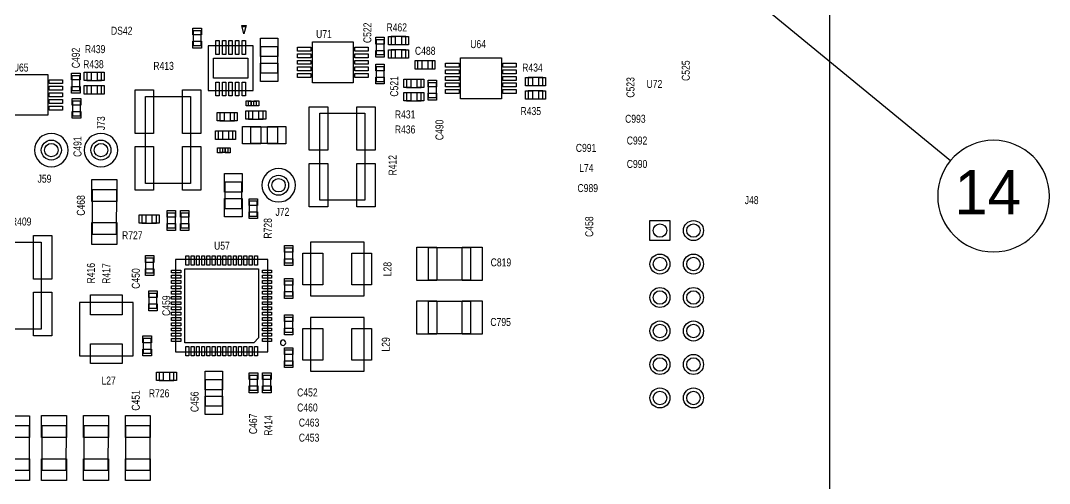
# Model space of a CAD drawing. Extents: x -13164 to 30582, y -10288 to 18382.
# Drawn here: x -2535 to 2070, y -766 to 1308 of the extents above; entities that cross this region are included whole.
import ezdxf
from ezdxf.enums import TextEntityAlignment as Align

# ---------------------------------------------------------------- set-up
doc = ezdxf.new("R2010")
doc.units = 0
doc.layers.add('DF_ASSEMBLY_NOTES', color=2, linetype='CONTINUOUS')

# ---------------------------------------------------------------- blocks, each defined once
blk = doc.blocks.new('FIGURE_CIRCLE')
blk.add_circle((0, 0), 0.5)
blk = doc.blocks.new('FIGURE_SQUARE')
blk.add_lwpolyline([(-0.5, -0.5), (-0.5, 0.5), (0.5, 0.5), (0.5, -0.5)], close=True)

msp = doc.modelspace()

# ---------------------------------------------------------------- linework, layer by layer
at = {"layer": 'DF_ASSEMBLY_NOTES'}
for points in [[(-10724.7765, 14363.0372), (-10724.7765, -3353.4988), (1086.2415, -3353.4988), (1086.2415, 14363.0372), (-10724.7765, 14363.0372)], [(712.0581, 1433.8724), (1626.8235, 680.5362)], [(-1726.92, 1196.7677), (-1726.92, 1262.7677), (-1762.92, 1262.7677), (-1762.92, 1196.7677), (-1726.92, 1196.7677)], [(-1535.2515, 1248.3242), (-1544.6295, 1285.8242), (-1525.8795, 1285.8242), (-1535.2515, 1248.3242)], [(-1543.5483, 1281.5012), (-1526.9598, 1281.5012)], [(-1536.0459, 1251.5012), (-1534.4574, 1251.5012)], [(-1229.0025, 1212.5912), (-1046.0025, 1212.5912), (-1046.0025, 1029.5912), (-1229.0025, 1029.5912), (-1229.0025, 1212.5912)], [(-908.0025, 1155.6092), (-908.0025, 1221.6092), (-944.0025, 1221.6092), (-944.0025, 1155.6092), (-908.0025, 1155.6092)], [(-876.5025, 1200.6092), (-810.5025, 1200.6092), (-810.5025, 1236.6092), (-876.5025, 1236.6092), (-876.5025, 1200.6092)], [(-1695.3135, 994.3757), (-1494.5265, 994.3757), (-1494.5265, 1195.1627), (-1695.3135, 1195.1627), (-1695.3135, 994.3757)], [(-1385.67, 1192.2692), (-1385.67, 1072.2692), (-1459.17, 1072.2692), (-1459.17, 1192.2692), (-1385.67, 1192.2692)], [(-876.5025, 1140.6092), (-810.5025, 1140.6092), (-810.5025, 1176.6092), (-876.5025, 1176.6092), (-876.5025, 1140.6092)], [(-691.92, 1127.7692), (-757.92, 1127.7692), (-757.92, 1091.7692), (-691.92, 1091.7692), (-691.92, 1127.7692)], [(-383.1, 957.7292), (-566.1, 957.7292), (-566.1, 1140.7292), (-383.1, 1140.7292), (-383.1, 957.7292)], [(-2596.74, 1066.8092), (-2413.74, 1066.8092), (-2413.74, 883.8092), (-2596.74, 883.8092), (-2596.74, 1066.8092)], [(-2269.7415, 994.8107), (-2269.7415, 1060.8107), (-2305.7415, 1060.8107), (-2305.7415, 994.8107), (-2269.7415, 994.8107)], [(-2238.2415, 1039.8077), (-2172.2415, 1039.8077), (-2172.2415, 1075.8077), (-2238.2415, 1075.8077), (-2238.2415, 1039.8077)], [(-908.004, 1035.6107), (-908.004, 1101.6107), (-944.004, 1101.6107), (-944.004, 1035.6107), (-908.004, 1035.6107)], [(-2238.2415, 979.8092), (-2172.2415, 979.8092), (-2172.2415, 1015.8092), (-2238.2415, 1015.8092), (-2238.2415, 979.8092)], [(-741.5985, 1044.7292), (-807.5985, 1044.7292), (-807.5985, 1008.7292), (-741.5985, 1008.7292), (-741.5985, 1044.7292)], [(-710.0985, 1029.7277), (-710.0985, 963.7277), (-674.0985, 963.7277), (-674.0985, 1029.7277), (-710.0985, 1029.7277)], [(-196.92, 1052.7692), (-262.92, 1052.7692), (-262.92, 1016.7692), (-196.92, 1016.7692), (-196.92, 1052.7692)], [(-1975.74, 577.8092), (-1975.74, 967.8092), (-1774.74, 967.8092), (-1774.74, 577.8092), (-1975.74, 577.8092)], [(-741.5985, 984.7307), (-807.5985, 984.7307), (-807.5985, 948.7307), (-741.5985, 948.7307), (-741.5985, 984.7307)], [(-196.92, 992.7692), (-262.92, 992.7692), (-262.92, 956.7692), (-196.92, 956.7692), (-196.92, 992.7692)], [(-2266.92, 881.7692), (-2266.92, 947.7692), (-2302.92, 947.7692), (-2302.92, 881.7692), (-2266.92, 881.7692)], [(-1516.17, 928.2692), (-1478.67, 928.2692), (-1478.67, 946.2692), (-1516.17, 946.2692), (-1516.17, 928.2692)], [(-1504.17, 928.2692), (-1490.67, 928.2692), (-1490.67, 946.2692), (-1504.17, 946.2692), (-1504.17, 928.2692)], [(-1576.92, 895.2692), (-1642.92, 895.2692), (-1642.92, 859.2692), (-1576.92, 859.2692), (-1576.92, 895.2692)], [(-1515.42, 866.7692), (-1449.42, 866.7692), (-1449.42, 902.7692), (-1515.42, 902.7692), (-1515.42, 866.7692)], [(-1195.74, 502.8092), (-1195.74, 892.8092), (-994.74, 892.8092), (-994.74, 502.8092), (-1195.74, 502.8092)], [(-1504.92, 831.5192), (-1384.92, 831.5192), (-1384.92, 758.0192), (-1504.92, 758.0192), (-1504.92, 831.5192)], [(-1650.42, 776.7692), (-1584.42, 776.7692), (-1584.42, 812.7692), (-1650.42, 812.7692), (-1650.42, 776.7692)], [(-1643.67, 718.2692), (-1606.17, 718.2692), (-1606.17, 736.2692), (-1643.67, 736.2692), (-1643.67, 718.2692)], [(-1631.67, 718.2692), (-1618.17, 718.2692), (-1618.17, 736.2692), (-1631.67, 736.2692), (-1631.67, 718.2692)], [(-1619.49, 465.3122), (-1619.49, 585.3122), (-1545.99, 585.3122), (-1545.99, 465.3122), (-1619.49, 465.3122)], [(-2106.24, 550.8092), (-2106.99, 349.8092), (-2213.49, 349.8092), (-2213.49, 550.8092), (-2106.99, 550.8092)], [(-1475.7765, 432.5012), (-1475.7765, 498.5012), (-1511.7765, 498.5012), (-1511.7765, 432.5012), (-1475.7765, 432.5012)], [(-1926.9896, 436.7735), (-1992.9896, 436.7735), (-1992.9896, 400.7735), (-1926.9896, 400.7735), (-1926.9896, 436.7735)], [(-1842.24, 379.8092), (-1842.24, 445.8092), (-1878.24, 445.8092), (-1878.24, 379.8092), (-1842.24, 379.8092)], [(-1782.24, 379.8092), (-1782.24, 445.8092), (-1818.24, 445.8092), (-1818.24, 379.8092), (-1782.24, 379.8092)], [(-2643.24, -74.6908), (-2643.24, 315.3092), (-2442.24, 315.3092), (-2442.24, -74.6908), (-2643.24, -74.6908)], [(-1317.24, 222.3107), (-1317.24, 288.3107), (-1353.24, 288.3107), (-1353.24, 222.3107), (-1317.24, 222.3107)], [(-997.74, 315.3092), (-1237.74, 315.3092), (-1237.74, 75.3092), (-997.74, 75.3092), (-997.74, 315.3092)], [(-709.74, 144.3092), (-709.74, 291.3092), (-520.74, 291.3092), (-520.74, 144.3092), (-709.74, 144.3092)], [(-1939.74, 177.3107), (-1939.74, 243.3107), (-1975.74, 243.3107), (-1975.74, 177.3107), (-1939.74, 177.3107)], [(-1841.94, -176.3893), (-1428.5415, -176.3893), (-1428.5415, 237.0077), (-1841.94, 237.0077), (-1841.94, -176.3893)], [(-1800.6, 195.6692), (-1469.88, 195.6692), (-1469.88, -113.1943), (-1491.7365, -135.0508), (-1800.6, -135.0508), (-1800.6, 195.6692)], [(-1353.24, 141.0257), (-1353.24, 75.0257), (-1317.24, 75.0257), (-1317.24, 141.0257), (-1353.24, 141.0257)], [(-1960.74, 85.8107), (-1960.74, 19.8107), (-1924.74, 19.8107), (-1924.74, 85.8107), (-1960.74, 85.8107)], [(-709.74, -95.6908), (-709.74, 51.3092), (-520.74, 51.3092), (-520.74, -95.6908), (-709.74, -95.6908)], [(-2031.24, -194.6908), (-2031.24, 45.3092), (-2271.24, 45.3092), (-2271.24, -194.6908), (-2031.24, -194.6908)], [(-1317.24, -87.9073), (-1317.24, -21.9073), (-1353.24, -21.9073), (-1353.24, -87.9073), (-1317.24, -87.9073)], [(-997.74, -22.1908), (-1237.74, -22.1908), (-1237.74, -262.1908), (-997.74, -262.1908), (-997.74, -22.1908)], [(-1986.24, -116.6908), (-1986.24, -182.6908), (-1950.24, -182.6908), (-1950.24, -116.6908), (-1986.24, -116.6908)], [(-1353.24, -169.1923), (-1353.24, -235.1923), (-1317.24, -235.1923), (-1317.24, -169.1923), (-1353.24, -169.1923)], [(-1914.6909, -304.2799), (-1848.6909, -304.2799), (-1848.6909, -268.2799), (-1914.6909, -268.2799), (-1914.6909, -304.2799)], [(-1706.67, -420.2308), (-1706.67, -300.2308), (-1633.17, -300.2308), (-1633.17, -420.2308), (-1706.67, -420.2308)], [(-1510.74, -281.6893), (-1510.74, -347.6893), (-1474.74, -347.6893), (-1474.74, -281.6893), (-1510.74, -281.6893)], [(-1450.74, -281.6893), (-1450.74, -347.6893), (-1414.74, -347.6893), (-1414.74, -281.6893), (-1450.74, -281.6893)], [(-2496.42, -506.8528), (-2497.17, -707.8528), (-2603.67, -707.8528), (-2603.67, -506.8528), (-2497.17, -506.8528)], [(-2331.24, -506.6908), (-2331.99, -707.6908), (-2438.49, -707.6908), (-2438.49, -506.6908), (-2331.99, -506.6908)], [(-2143.74, -506.6908), (-2144.49, -707.6908), (-2250.99, -707.6908), (-2250.99, -506.6908), (-2144.49, -506.6908)], [(-1956.24, -506.6908), (-1956.99, -707.6908), (-2063.49, -707.6908), (-2063.49, -506.6908), (-1956.99, -506.6908)]]:
    msp.add_lwpolyline(points, dxfattribs=at)
for points in [[(-2322.42, 727.8077, 1), (-2472.42, 727.8077, 1), (-2322.42, 727.8077)], [(-2100.24, 727.8092, 1), (-2250.24, 727.8092, 1), (-2100.24, 727.8092)], [(2069.806, 521.6094, 1), (1569.806, 521.6094, 1), (2069.806, 521.6094)], [(-1305.2385, 570.3092, 1), (-1455.2385, 570.3092, 1), (-1305.2385, 570.3092)], [(-1348.557, -135.1942, 1), (-1372.2024, -135.1942, 1), (-1348.557, -135.1942)]]:
    msp.add_lwpolyline(points, format="xyb", dxfattribs=at)

# ---------------------------------------------------------------- block references
for name, p, xscale, yscale in [('FIGURE_SQUARE', (-1744.92, 1259.3012), 37.8015, 30.1185), ('FIGURE_SQUARE', (-1744.92, 1200.2342), 37.8015, 30.1185), ('FIGURE_SQUARE', (-1653.975, 1187.7872), 14.7585, 62.0085), ('FIGURE_SQUARE', (-1624.4535, 1187.7872), 14.7585, 62.0085), ('FIGURE_SQUARE', (-1594.92, 1187.7872), 14.7585, 62.0085), ('FIGURE_SQUARE', (-1565.3865, 1187.7872), 14.7585, 62.0085), ('FIGURE_SQUARE', (-1535.865, 1187.7872), 14.7585, 62.0085), ('FIGURE_SQUARE', (-1422.42, 1188.1472), 77.9535, 82.677), ('FIGURE_SQUARE', (-926.0025, 1218.1427), 37.8015, 30.1185), ('FIGURE_SQUARE', (-873.036, 1218.6092), 30.1185, 37.8015), ('FIGURE_SQUARE', (-813.969, 1218.6092), 30.1185, 37.8015), ('FIGURE_SQUARE', (-1265.7525, 1180.1942), 60.2415, 17.7165), ('FIGURE_SQUARE', (-1265.7525, 1150.6427), 60.2415, 17.7165), ('FIGURE_SQUARE', (-1009.2525, 1180.1942), 60.2415, 17.7165), ('FIGURE_SQUARE', (-1009.2525, 1150.6427), 60.2415, 17.7165), ('FIGURE_SQUARE', (-926.0025, 1159.0757), 37.8015, 30.1185), ('FIGURE_SQUARE', (-873.036, 1158.6092), 30.1185, 37.8015), ('FIGURE_SQUARE', (-813.969, 1158.6092), 30.1185, 37.8015), ('FIGURE_SQUARE', (-1594.92, 1094.7692), 153.537, 88.5885), ('FIGURE_SQUARE', (-1422.42, 1076.3912), 77.9535, 82.677), ('FIGURE_SQUARE', (-1265.7525, 1121.0912), 60.2415, 17.7165), ('FIGURE_SQUARE', (-1009.2525, 1121.0912), 60.2415, 17.7165), ('FIGURE_SQUARE', (-926.004, 1098.1442), 37.8015, 30.1185), ('FIGURE_SQUARE', (-754.4535, 1109.7692), 30.1185, 37.8015), ('FIGURE_SQUARE', (-695.3865, 1109.7692), 30.1185, 37.8015), ('FIGURE_SQUARE', (-602.85, 1108.3322), 60.2415, 17.7165), ('FIGURE_SQUARE', (-346.35, 1108.3322), 60.2415, 17.7165), ('FIGURE_SQUARE', (-2287.7415, 1057.3442), 37.8015, 30.1185), ('FIGURE_SQUARE', (-2234.775, 1057.8077), 30.1185, 37.8015), ('FIGURE_SQUARE', (-2175.708, 1057.8077), 30.1185, 37.8015), ('FIGURE_SQUARE', (-1265.7525, 1091.5397), 60.2415, 17.7165), ('FIGURE_SQUARE', (-1265.7525, 1061.9882), 60.2415, 17.7165), ('FIGURE_SQUARE', (-1009.2525, 1091.5397), 60.2415, 17.7165), ('FIGURE_SQUARE', (-1009.2525, 1061.9882), 60.2415, 17.7165), ('FIGURE_SQUARE', (-602.85, 1078.7807), 60.2415, 17.7165), ('FIGURE_SQUARE', (-346.35, 1078.7807), 60.2415, 17.7165), ('FIGURE_SQUARE', (-2376.99, 1034.4122), 60.2415, 17.7165), ('FIGURE_SQUARE', (-2376.99, 1004.8607), 60.2415, 17.7165), ('FIGURE_SQUARE', (-2287.7415, 998.2772), 37.8015, 30.1185), ('FIGURE_SQUARE', (-2234.775, 997.8092), 30.1185, 37.8015), ('FIGURE_SQUARE', (-2175.708, 997.8092), 30.1185, 37.8015), ('FIGURE_SQUARE', (-1653.975, 1001.7512), 14.7585, 62.0085), ('FIGURE_SQUARE', (-1624.4535, 1001.7512), 14.7585, 62.0085), ('FIGURE_SQUARE', (-1594.92, 1001.7512), 14.7585, 62.0085), ('FIGURE_SQUARE', (-1565.3865, 1001.7512), 14.7585, 62.0085), ('FIGURE_SQUARE', (-1535.865, 1001.7512), 14.7585, 62.0085), ('FIGURE_SQUARE', (-926.004, 1039.0772), 37.8015, 30.1185), ('FIGURE_SQUARE', (-804.132, 1026.7292), 30.1185, 37.8015), ('FIGURE_SQUARE', (-745.065, 1026.7292), 30.1185, 37.8015), ('FIGURE_SQUARE', (-692.0985, 1026.2612), 37.8015, 30.1185), ('FIGURE_SQUARE', (-602.85, 1049.2292), 60.2415, 17.7165), ('FIGURE_SQUARE', (-602.85, 1019.6777), 60.2415, 17.7165), ('FIGURE_SQUARE', (-346.35, 1049.2292), 60.2415, 17.7165), ('FIGURE_SQUARE', (-346.35, 1019.6777), 60.2415, 17.7165), ('FIGURE_SQUARE', (-259.4535, 1034.7692), 30.1185, 37.8015), ('FIGURE_SQUARE', (-200.3865, 1034.7692), 30.1185, 37.8015), ('FIGURE_SQUARE', (-2376.99, 975.3092), 60.2415, 17.7165), ('FIGURE_SQUARE', (-1981.545, 899.7842), 82.677, 194.8815), ('FIGURE_SQUARE', (-1768.935, 899.7842), 82.677, 194.8815), ('FIGURE_SQUARE', (-804.132, 966.7307), 30.1185, 37.8015), ('FIGURE_SQUARE', (-745.065, 966.7307), 30.1185, 37.8015), ('FIGURE_SQUARE', (-692.0985, 967.1942), 37.8015, 30.1185), ('FIGURE_SQUARE', (-602.85, 990.1262), 60.2415, 17.7165), ('FIGURE_SQUARE', (-346.35, 990.1262), 60.2415, 17.7165), ('FIGURE_SQUARE', (-259.4535, 974.7692), 30.1185, 37.8015), ('FIGURE_SQUARE', (-200.3865, 974.7692), 30.1185, 37.8015), ('FIGURE_SQUARE', (-2376.99, 945.7577), 60.2415, 17.7165), ('FIGURE_SQUARE', (-2376.99, 916.2062), 60.2415, 17.7165), ('FIGURE_SQUARE', (-2284.92, 944.3027), 37.8015, 30.1185), ('FIGURE_SQUARE', (-1514.67, 937.2692), 22.4415, 22.4415), ('FIGURE_SQUARE', (-1480.17, 937.2692), 22.4415, 22.4415), ('FIGURE_SQUARE', (-1201.545, 824.7842), 82.677, 194.8815), ('FIGURE_SQUARE', (-988.935, 824.7842), 82.677, 194.8815), ('FIGURE_SQUARE', (-2284.92, 885.2357), 37.8015, 30.1185), ('FIGURE_SQUARE', (-1639.4535, 877.2692), 30.1185, 37.8015), ('FIGURE_SQUARE', (-1580.3865, 877.2692), 30.1185, 37.8015), ('FIGURE_SQUARE', (-1511.9535, 884.7692), 30.1185, 37.8015), ('FIGURE_SQUARE', (-1452.8865, 884.7692), 30.1185, 37.8015), ('FIGURE_SQUARE', (-1500.798, 794.7692), 82.677, 77.9535), ('FIGURE_SQUARE', (-1389.042, 794.7692), 82.677, 77.9535), ('FIGURE_SQUARE', (-1646.9535, 794.7692), 30.1185, 37.8015), ('FIGURE_SQUARE', (-1587.8865, 794.7692), 30.1185, 37.8015), ('FIGURE_CIRCLE', (-2397.42, 727.8092), 89.7585, 89.7585), ('FIGURE_CIRCLE', (-2397.42, 727.8092), 60.2415, 60.2415), ('FIGURE_CIRCLE', (-2175.24, 727.8092), 89.7585, 89.7585), ('FIGURE_CIRCLE', (-2175.24, 727.8092), 60.2415, 60.2415), ('FIGURE_SQUARE', (-1981.545, 645.8342), 82.677, 194.8815), ('FIGURE_SQUARE', (-1768.935, 645.8342), 82.677, 194.8815), ('FIGURE_SQUARE', (-1642.17, 727.2692), 22.4415, 22.4415), ('FIGURE_SQUARE', (-1607.67, 727.2692), 22.4415, 22.4415), ('FIGURE_SQUARE', (-1201.545, 570.8342), 82.677, 194.8815), ('FIGURE_SQUARE', (-988.935, 570.8342), 82.677, 194.8815), ('FIGURE_SQUARE', (-1582.74, 581.1902), 77.9535, 82.677), ('FIGURE_CIRCLE', (-1380.24, 570.3092), 89.7585, 89.7585), ('FIGURE_CIRCLE', (-1380.24, 570.3092), 60.2415, 60.2415), ('FIGURE_SQUARE', (-2160.24, 546.6872), 111.03, 97.4415), ('FIGURE_SQUARE', (-1582.74, 469.4342), 77.9535, 82.677), ('FIGURE_SQUARE', (-1493.7765, 495.0347), 37.8015, 30.1185), ('FIGURE_SQUARE', (-1989.5231, 418.7735), 30.1185, 37.8015), ('FIGURE_SQUARE', (-1930.4561, 418.7735), 30.1185, 37.8015), ('FIGURE_SQUARE', (-1860.24, 442.3427), 37.8015, 30.1185), ('FIGURE_SQUARE', (-1800.24, 442.3427), 37.8015, 30.1185), ('FIGURE_SQUARE', (-1493.7765, 435.9677), 37.8015, 30.1185), ('FIGURE_SQUARE', (-2160.24, 353.9312), 111.03, 97.4415), ('FIGURE_SQUARE', (-1860.24, 383.2757), 37.8015, 30.1185), ('FIGURE_SQUARE', (-1800.24, 383.2757), 37.8015, 30.1185), ('FIGURE_SQUARE', (326.58, 367.2692), 89.7585, 89.7585), ('FIGURE_CIRCLE', (326.58, 367.2692), 60.2415, 60.2415), ('FIGURE_CIRCLE', (476.58, 367.2692), 89.7585, 89.7585), ('FIGURE_CIRCLE', (476.58, 367.2692), 60.2415, 60.2415), ('FIGURE_SQUARE', (-2436.435, 247.2842), 82.677, 194.8815), ('FIGURE_SQUARE', (-1335.24, 284.8442), 37.8015, 30.1185), ('FIGURE_SQUARE', (-716.49, 217.8092), 89.7585, 150), ('FIGURE_SQUARE', (-513.99, 217.8092), 89.7585, 150), ('FIGURE_SQUARE', (-1957.74, 239.8442), 37.8015, 30.1185), ('FIGURE_SQUARE', (-1788.777, 233.4527), 12.9915, 41.3385), ('FIGURE_SQUARE', (-1765.155, 233.4527), 12.9915, 41.3385), ('FIGURE_SQUARE', (-1741.545, 233.4527), 12.9915, 41.3385), ('FIGURE_SQUARE', (-1717.917, 233.4527), 12.9915, 41.3385), ('FIGURE_SQUARE', (-1694.295, 233.4527), 12.9915, 41.3385), ('FIGURE_SQUARE', (-1670.667, 233.4527), 12.9915, 41.3385), ('FIGURE_SQUARE', (-1647.045, 233.4527), 12.9915, 41.3385), ('FIGURE_SQUARE', (-1623.435, 233.4527), 12.9915, 41.3385), ('FIGURE_SQUARE', (-1599.813, 233.4527), 12.9915, 41.3385), ('FIGURE_SQUARE', (-1576.185, 233.4527), 12.9915, 41.3385), ('FIGURE_SQUARE', (-1552.563, 233.4527), 12.9915, 41.3385), ('FIGURE_SQUARE', (-1528.935, 233.4527), 12.9915, 41.3385), ('FIGURE_SQUARE', (-1505.325, 233.4527), 12.9915, 41.3385), ('FIGURE_SQUARE', (-1481.703, 233.4527), 12.9915, 41.3385), ('FIGURE_SQUARE', (-1335.24, 225.7772), 37.8015, 30.1185), ('FIGURE_SQUARE', (-1226.9985, 195.3092), 88.5885, 141.1365), ('FIGURE_SQUARE', (-1008.4815, 195.3092), 88.5885, 141.1365), ('FIGURE_CIRCLE', (326.58, 217.2692), 89.7585, 89.7585), ('FIGURE_CIRCLE', (326.58, 217.2692), 60.2415, 60.2415), ('FIGURE_CIRCLE', (476.58, 217.2692), 89.7585, 89.7585), ('FIGURE_CIRCLE', (476.58, 217.2692), 60.2415, 60.2415), ('FIGURE_SQUARE', (-1957.74, 180.7772), 37.8015, 30.1185), ('FIGURE_SQUARE', (-1838.3835, 183.8462), 41.3385, 12.9915), ('FIGURE_SQUARE', (-1432.0965, 183.8462), 41.3385, 12.9915), ('FIGURE_SQUARE', (-1838.3835, 160.2242), 41.3385, 12.9915), ('FIGURE_SQUARE', (-1838.3835, 136.6142), 41.3385, 12.9915), ('FIGURE_SQUARE', (-1432.0965, 160.2242), 41.3385, 12.9915), ('FIGURE_SQUARE', (-1432.0965, 136.6142), 41.3385, 12.9915), ('FIGURE_SQUARE', (-1335.24, 137.5592), 37.8015, 30.1185), ('FIGURE_SQUARE', (-1942.74, 82.3442), 37.8015, 30.1185), ('FIGURE_SQUARE', (-1838.3835, 112.9862), 41.3385, 12.9915), ('FIGURE_SQUARE', (-1838.3835, 89.3642), 41.3385, 12.9915), ('FIGURE_SQUARE', (-1432.0965, 112.9862), 41.3385, 12.9915), ('FIGURE_SQUARE', (-1432.0965, 89.3642), 41.3385, 12.9915), ('FIGURE_SQUARE', (-1335.24, 78.4922), 37.8015, 30.1185), ('FIGURE_CIRCLE', (326.58, 67.2692), 89.7585, 89.7585), ('FIGURE_CIRCLE', (326.58, 67.2692), 60.2415, 60.2415), ('FIGURE_CIRCLE', (476.58, 67.2692), 89.7585, 89.7585), ('FIGURE_CIRCLE', (476.58, 67.2692), 60.2415, 60.2415), ('FIGURE_SQUARE', (-2436.435, -6.6658), 82.677, 194.8815), ('FIGURE_SQUARE', (-2151.24, 34.5677), 141.1365, 88.5885), ('FIGURE_SQUARE', (-1838.3835, 65.7362), 41.3385, 12.9915), ('FIGURE_SQUARE', (-1838.3835, 42.1142), 41.3385, 12.9915), ('FIGURE_SQUARE', (-1432.0965, 65.7362), 41.3385, 12.9915), ('FIGURE_SQUARE', (-1432.0965, 42.1142), 41.3385, 12.9915), ('FIGURE_SQUARE', (-716.49, -22.1908), 89.7585, 150), ('FIGURE_SQUARE', (-513.99, -22.1908), 89.7585, 150), ('FIGURE_SQUARE', (-1942.74, 23.2772), 37.8015, 30.1185), ('FIGURE_SQUARE', (-1838.3835, 18.5042), 41.3385, 12.9915), ('FIGURE_SQUARE', (-1838.3835, -5.1178), 41.3385, 12.9915), ('FIGURE_SQUARE', (-1432.0965, 18.5042), 41.3385, 12.9915), ('FIGURE_SQUARE', (-1432.0965, -5.1178), 41.3385, 12.9915), ('FIGURE_SQUARE', (-1838.3835, -28.7458), 41.3385, 12.9915), ('FIGURE_SQUARE', (-1838.3835, -52.3678), 41.3385, 12.9915), ('FIGURE_SQUARE', (-1432.0965, -28.7458), 41.3385, 12.9915), ('FIGURE_SQUARE', (-1432.0965, -52.3678), 41.3385, 12.9915), ('FIGURE_SQUARE', (-1335.24, -25.3738), 37.8015, 30.1185), ('FIGURE_CIRCLE', (326.58, -82.7308), 89.7585, 89.7585), ('FIGURE_CIRCLE', (476.58, -82.7308), 89.7585, 89.7585), ('FIGURE_SQUARE', (-1838.3835, -75.9958), 41.3385, 12.9915), ('FIGURE_SQUARE', (-1432.0965, -75.9958), 41.3385, 12.9915), ('FIGURE_SQUARE', (-1335.24, -84.4408), 37.8015, 30.1185), ('FIGURE_SQUARE', (-1226.9985, -142.1908), 88.5885, 141.1365), ('FIGURE_SQUARE', (-1008.4815, -142.1908), 88.5885, 141.1365), ('FIGURE_CIRCLE', (326.58, -82.7308), 60.2415, 60.2415), ('FIGURE_CIRCLE', (476.58, -82.7308), 60.2415, 60.2415), ('FIGURE_SQUARE', (-1968.24, -120.1573), 37.8015, 30.1185), ('FIGURE_SQUARE', (-1838.3835, -99.6058), 41.3385, 12.9915), ('FIGURE_SQUARE', (-1838.3835, -123.2278), 41.3385, 12.9915), ('FIGURE_SQUARE', (-1432.0965, -99.6058), 41.3385, 12.9915), ('FIGURE_SQUARE', (-1432.0965, -123.2278), 41.3385, 12.9915), ('FIGURE_SQUARE', (-2151.24, -183.9493), 141.1365, 88.5885), ('FIGURE_SQUARE', (-1968.24, -179.2243), 37.8015, 30.1185), ('FIGURE_SQUARE', (-1788.777, -172.8343), 12.9915, 41.3385), ('FIGURE_SQUARE', (-1765.155, -172.8343), 12.9915, 41.3385), ('FIGURE_SQUARE', (-1741.545, -172.8343), 12.9915, 41.3385), ('FIGURE_SQUARE', (-1717.917, -172.8343), 12.9915, 41.3385), ('FIGURE_SQUARE', (-1694.295, -172.8343), 12.9915, 41.3385), ('FIGURE_SQUARE', (-1670.667, -172.8343), 12.9915, 41.3385), ('FIGURE_SQUARE', (-1647.045, -172.8343), 12.9915, 41.3385), ('FIGURE_SQUARE', (-1623.435, -172.8343), 12.9915, 41.3385), ('FIGURE_SQUARE', (-1599.813, -172.8343), 12.9915, 41.3385), ('FIGURE_SQUARE', (-1576.185, -172.8343), 12.9915, 41.3385), ('FIGURE_SQUARE', (-1552.563, -172.8343), 12.9915, 41.3385), ('FIGURE_SQUARE', (-1528.935, -172.8343), 12.9915, 41.3385), ('FIGURE_SQUARE', (-1505.325, -172.8343), 12.9915, 41.3385), ('FIGURE_SQUARE', (-1481.703, -172.8343), 12.9915, 41.3385), ('FIGURE_SQUARE', (-1335.24, -172.6588), 37.8015, 30.1185), ('FIGURE_SQUARE', (-1335.24, -231.7258), 37.8015, 30.1185), ('FIGURE_CIRCLE', (326.58, -232.7308), 89.7585, 89.7585), ('FIGURE_CIRCLE', (326.58, -232.7308), 60.2415, 60.2415), ('FIGURE_CIRCLE', (476.58, -232.7308), 89.7585, 89.7585), ('FIGURE_CIRCLE', (476.58, -232.7308), 60.2415, 60.2415), ('FIGURE_SQUARE', (-1911.2244, -286.2799), 30.1185, 37.8015), ('FIGURE_SQUARE', (-1852.1574, -286.2799), 30.1185, 37.8015), ('FIGURE_SQUARE', (-1669.92, -304.3528), 77.9535, 82.677), ('FIGURE_SQUARE', (-1492.74, -285.1558), 37.8015, 30.1185), ('FIGURE_SQUARE', (-1432.74, -285.1558), 37.8015, 30.1185), ('FIGURE_SQUARE', (-1492.74, -344.2228), 37.8015, 30.1185), ('FIGURE_SQUARE', (-1432.74, -344.2228), 37.8015, 30.1185), ('FIGURE_CIRCLE', (326.58, -382.7308), 89.7585, 89.7585), ('FIGURE_CIRCLE', (326.58, -382.7308), 60.2415, 60.2415), ('FIGURE_CIRCLE', (476.58, -382.7308), 89.7585, 89.7585), ('FIGURE_CIRCLE', (476.58, -382.7308), 60.2415, 60.2415), ('FIGURE_SQUARE', (-1669.92, -416.1088), 77.9535, 82.677), ('FIGURE_SQUARE', (-2550.42, -510.9748), 111.03, 97.4415), ('FIGURE_SQUARE', (-2385.24, -510.8128), 111.03, 97.4415), ('FIGURE_SQUARE', (-2197.74, -510.8128), 111.03, 97.4415), ('FIGURE_SQUARE', (-2010.24, -510.8128), 111.03, 97.4415), ('FIGURE_SQUARE', (-2550.42, -703.7308), 111.03, 97.4415), ('FIGURE_SQUARE', (-2385.24, -703.5688), 111.03, 97.4415), ('FIGURE_SQUARE', (-2197.74, -703.5688), 111.03, 97.4415), ('FIGURE_SQUARE', (-2010.24, -703.5688), 111.03, 97.4415)]:
    msp.add_blockref(name, p, dxfattribs=dict(at, xscale=xscale, yscale=yscale))

# ---------------------------------------------------------------- texts
at = {"layer": 'DF_ASSEMBLY_NOTES', "width": 0.802099}
for s, p in [('C522', (-964.92, 1207.2692)), ('C492', (-2269.92, 1094.7692)), ('C525', (460.08, 1037.7692)), ('C521', (-844.92, 967.2692)), ('C523', (212.58, 962.7692)), ('J73', (-2157.42, 817.2692)), ('C490', (-642.42, 772.2692)), ('C491', (-2262.42, 697.2692)), ('R728', (-1410.5265, 331.2512)), ('C458', (28.08, 338.7692)), ('R416', (-2202.5265, 130.2512)), ('R417', (-2133.5265, 128.7512)), ('C450', (-2001.5265, 106.2512)), ('C459', (-1864.92, -15.2308)), ('C451', (-2001.5265, -439.7488)), ('C456', (-1738.38, -445.9138)), ('C467', (-1476.42, -544.7308)), ('R414', (-1408.92, -552.2308))]:
    msp.add_text(s, height=35.831, rotation=90, dxfattribs=at).set_placement(p)
for s, p in [('R462', (-897.42, 1259.7692)), ('U71', (-1212.42, 1229.7692)), ('R439', (-2247.42, 1162.2692)), ('U64', (-522.42, 1184.7692)), ('C488', (-769.92, 1154.7692)), ('U65', (-2569.92, 1079.7692)), ('R438', (-2254.92, 1094.7692)), ('R434', (-289.92, 1079.7692)), ('U72', (266.58, 1006.2692)), ('R435', (-297.42, 884.7692)), ('R431', (-859.92, 869.7692)), ('C993', (170.58, 850.2692)), ('R436', (-859.92, 802.2692)), ('C992', (178.08, 752.7692)), ('C991', (-49.92, 719.7692)), ('L74', (-34.92, 629.7692)), ('C990', (178.08, 647.7692)), ('J59', (-2458.92, 581.7692)), ('C989', (-42.42, 539.7692)), ('J48', (706.08, 485.7692)), ('J72', (-1394.0265, 433.2512)), ('R727', (-2081.0265, 328.2512)), ('C819', (-431.0265, 206.7512)), ('C795', (-432.42, -60.2308)), ('R726', (-1961.0265, -379.7488)), ('C452', (-1297.2765, -375.9988)), ('C460', (-1297.2765, -443.4988)), ('C463', (-1289.7765, -510.9988)), ('C453', (-1289.7765, -578.4988))]:
    msp.add_text(s, height=35.831, dxfattribs=at).set_placement(p)
for s, p in [('DS42', (-2082.42, 1244.7692)), ('R413', (-1894.92, 1087.2692)), ('R409', (-2532.42, 389.7692)), ('U57', (-1633.74, 281.5592)), ('L27', (-2140.92, -322.7308))]:
    msp.add_text(s, height=35.831, dxfattribs=at).set_placement(p, align=Align.CENTER)
for s, p in [('R412', (-852.42, 659.7692)), ('C468', (-2247.42, 479.7692)), ('L28', (-874.92, 194.7692)), ('L29', (-882.42, -142.7308))]:
    msp.add_text(s, height=35.831, rotation=90, dxfattribs=at).set_placement(p, align=Align.CENTER)
at = {"layer": 'DF_ASSEMBLY_NOTES'}
msp.add_text('14', height=200, dxfattribs=at).set_placement((1644.806, 439.2609))

doc.saveas('drawing.dxf')
